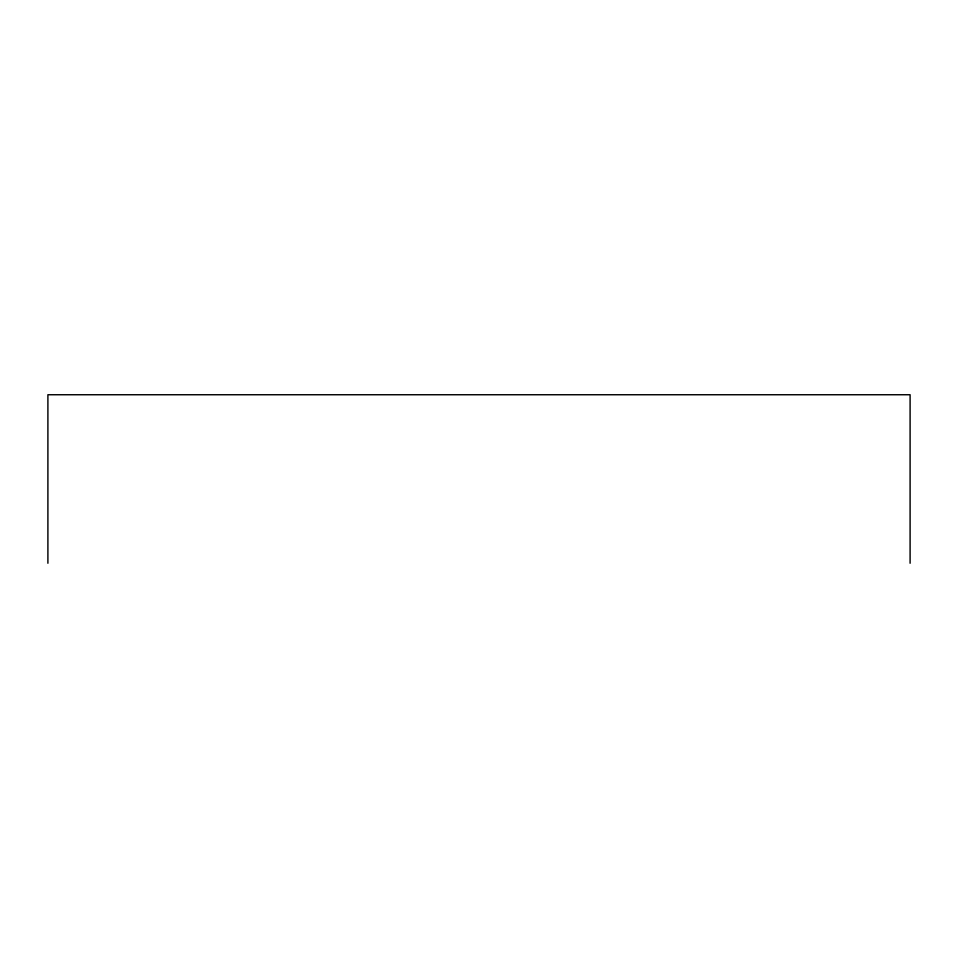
<?xml version="1.0" encoding="UTF-8"?>
<svg xmlns="http://www.w3.org/2000/svg" width="958" height="958" viewBox="0 0 958 958"><rect width="100%" height="100%" fill="white"/><g stroke="black" fill="none" stroke-linecap="round" stroke-linejoin="round"><path stroke-width="1.44" d="M910.1 563.256L910.1 394.744L47.9 394.744L47.9 563.256"/></g></svg>
